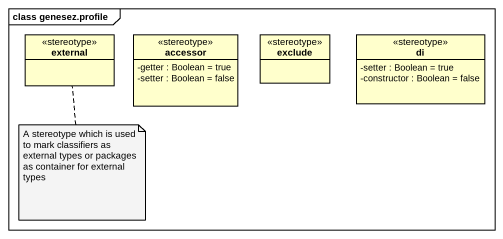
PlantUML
@startuml
mainframe class genesez.profile
hide circle
hide empty members
skinparam classAttributeIconSize 0
class external <<stereotype>>
class accessor <<stereotype>> {
  -getter : Boolean = true
  -setter : Boolean = false
}
class exclude <<stereotype>>
class di <<stereotype>> {
  -setter : Boolean = true
  -constructor : Boolean = false
}
note bottom of external : A stereotype which is used to mark classifiers as external types or packages as container for external types
@enduml
